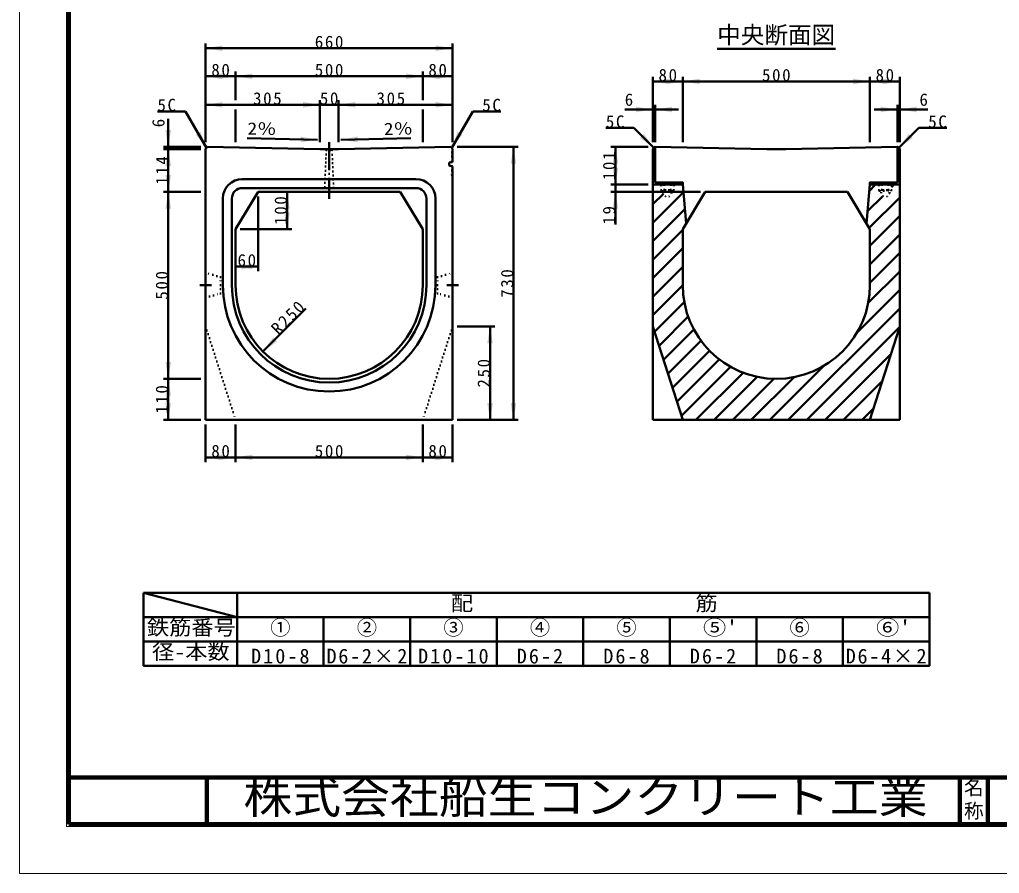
# Model space of a CAD drawing. Units: millimetres, scale not verified. Extents: x -2102 to 2102, y -1485 to 1485.
# Drawn here: x -2102 to -8, y -1485 to 341 of the extents above; entities that cross this region are included whole.
import ezdxf
from ezdxf.enums import TextEntityAlignment as Align

# ---------------------------------------------------------------- set-up
doc = ezdxf.new("R2010")
doc.units = ezdxf.units.MM
doc.header["$LTSCALE"] = 5
doc.linetypes.add('DOTTED', pattern=[1.75, 0.25, -1.5])
doc.linetypes.add('LONG_DASHED_DOTTED', pattern=[15.25, 12, -1.5, 0.25, -1.5])
doc.layers.add('0-0_V-nasSTD', color=7, linetype='Continuous', lineweight=35)
doc.layers.add('0-1_0', color=7, linetype='Continuous', lineweight=50)
doc.styles.add('ＭＳ ゴシック', font='')
doc.styles.get('ＭＳ ゴシック').set_extended_font_data('MS Gothic')

msp = doc.modelspace()

# ---------------------------------------------------------------- linework, layer by layer
at = {"layer": '0-0_V-nasSTD', "lineweight": 100}
for p, q in [((-1997.5, 1380), (-1997.5, -1380)), ((-1702.5, -1280), (-1702.5, -1380)), ((-92.5, -1280), (-92.5, -1380)), ((-32.5, -1280), (-32.5, -1380)), ((-1997.5, -1380), (1997.5, -1380))]:
    msp.add_line(p, q, dxfattribs=at)
at = {"layer": '0-0_V-nasSTD', "lineweight": 50}
for p, q in [((-1640.754, 148.686), (-1640.754, 78.686)), ((-1240.754, 148.686), (-1240.754, 78.686)), ((-1837.5, -885), (-1637.5, -937)), ((-1452.5, -885), (-1637.5, -885)), ((-1267.5, -885), (-1452.5, -885)), ((-1082.5, -885), (-1267.5, -885)), ((-897.5, -885), (-1082.5, -885)), ((-712.5, -885), (-897.5, -885)), ((-527.5, -885), (-712.5, -885)), ((-342.5, -885), (-527.5, -885)), ((-157.5, -885), (-342.5, -885)), ((-157.5, -937), (-157.5, -885)), ((-1837.5, -937), (-1837.5, -989)), ((-1637.5, -937), (-1452.5, -937)), ((-1452.5, -937), (-1267.5, -937)), ((-1267.5, -937), (-1082.5, -937)), ((-1082.5, -937), (-897.5, -937)), ((-712.5, -937), (-527.5, -937)), ((-527.5, -989), (-527.5, -937)), ((-527.5, -937), (-342.5, -937)), ((-342.5, -937), (-157.5, -937)), ((-157.5, -989), (-157.5, -937)), ((-527.5, -1041), (-527.5, -989)), ((-342.5, -989), (-157.5, -989))]:
    msp.add_line(p, q, dxfattribs=at)
at = {"layer": '0-0_V-nasSTD', "linetype": 'DOTTED', "lineweight": 50}
for p, q in [((-731.054, -24.114), (-731.054, -12.114)), ((-704.054, -12.114), (-731.054, -12.114)), ((-724.554, -23.114), (-724.554, -12.114)), ((-710.554, -23.114), (-710.554, -12.114)), ((-704.054, -24.114), (-704.054, -12.114)), ((-265.454, -24.114), (-265.454, -12.114)), ((-265.454, -12.114), (-238.454, -12.114)), ((-258.954, -23.114), (-258.954, -12.114)), ((-244.954, -23.114), (-244.954, -12.114)), ((-238.454, -24.114), (-238.454, -12.114)), ((-704.054, -24.114), (-731.054, -24.114)), ((-729.054, -25.114), (-729.254, -24.114)), ((-706.054, -25.114), (-729.054, -25.114)), ((-726.554, -29.114), (-726.554, -25.114)), ((-708.554, -29.114), (-708.554, -25.114)), ((-706.054, -25.114), (-705.854, -24.114)), ((-265.454, -24.114), (-238.454, -24.114)), ((-263.454, -25.114), (-263.654, -24.114)), ((-263.454, -25.114), (-240.454, -25.114)), ((-260.954, -29.114), (-260.954, -25.114)), ((-242.954, -29.114), (-242.954, -25.114)), ((-240.454, -25.114), (-240.254, -24.114))]:
    msp.add_line(p, q, dxfattribs=at)
at = {"layer": '0-0_V-nasSTD', "lineweight": 18}
for points in [[(-2102.5, -1485), (-2102.5, 1485), (2102.5, 1485), (2102.5, -1485)], [(-2002.5, -1385), (-2002.5, 1385), (2002.5, 1385), (2002.5, -1385)]]:
    msp.add_lwpolyline(points, close=True, dxfattribs=at)
at = {"layer": '0-0_V-nasSTD', "lineweight": 50}
for points in [[(-743.954, 68.686), (-744.754, 68.686), (-748.754, 64.686)], [(-225.554, 68.686), (-224.754, 68.686), (-220.754, 64.686)], [(-1837.5, -885), (-1837.5, -937), (-1672.5, -937)], [(-1637.5, -937), (-1637.5, -885), (-1837.5, -885)], [(-1637.5, -989), (-1637.5, -937), (-1837.5, -937)], [(-1637.5, -937), (-1637.5, -989), (-1452.5, -989), (-1452.5, -937), (-1452.5, -989), (-1267.5, -989), (-1267.5, -937), (-1267.5, -989), (-1082.5, -989), (-1082.5, -937), (-1082.5, -989), (-897.5, -989)], [(-897.5, -989), (-712.5, -989), (-712.5, -937), (-897.5, -937)], [(-897.5, -1041), (-897.5, -989), (-897.5, -937)], [(-712.5, -989), (-712.5, -937), (-712.5, -989)], [(-712.5, -989), (-527.5, -989), (-527.5, -937)], [(-527.5, -989), (-527.5, -937), (-527.5, -989)], [(-527.5, -989), (-342.5, -989), (-342.5, -937)], [(-342.5, -989), (-342.5, -937), (-342.5, -989)], [(-1637.5, -989), (-1637.5, -1041), (-1452.5, -1041), (-1452.5, -989), (-1452.5, -1041), (-1267.5, -1041), (-1267.5, -989), (-1267.5, -1041), (-1082.5, -1041), (-1082.5, -989), (-1082.5, -1041), (-897.5, -1041)], [(-897.5, -1041), (-712.5, -1041), (-712.5, -989)], [(-712.5, -1041), (-712.5, -989), (-712.5, -1041)], [(-712.5, -1041), (-527.5, -1041), (-527.5, -989)], [(-527.5, -1041), (-527.5, -989), (-527.5, -1041)], [(-527.5, -1041), (-342.5, -1041), (-342.5, -989)], [(-342.5, -1041), (-342.5, -989), (-342.5, -1041)], [(-342.5, -1041), (-157.5, -1041), (-157.5, -989)]]:
    msp.add_lwpolyline(points, dxfattribs=at)
msp.add_lwpolyline([(-1837.5, -989), (-1837.5, -1041), (-1637.5, -1041), (-1637.5, -989)], close=True, dxfattribs=at)
at = {"layer": '0-0_V-nasSTD', "linetype": 'DOTTED', "lineweight": 50}
for centre, radius, start, end in [((-731.554, 0.886), 25, 271.14576, 286.2602), ((-717.554, -29.114), 9, 180, 0), ((-717.554, 0.886), 25, 253.7398, 286.2602), ((-703.554, 0.886), 25, 253.7398, 268.85424), ((-265.954, 0.886), 25, 271.14576, 286.2602), ((-251.954, -29.114), 9, 180, 0), ((-251.954, 0.886), 25, 253.7398, 286.2602), ((-237.954, 0.886), 25, 253.7398, 268.85424)]:
    msp.add_arc(centre, radius, start, end, dxfattribs=at)
at = {"layer": '0-0_V-nasSTD'}
for points in [[(-1704.754, 279.686), (-1668.754, 273.686), (-1668.754, 285.686)], [(-1212.754, 273.686), (-1212.754, 285.686), (-1176.754, 279.686)], [(-1704.754, 219.686), (-1668.754, 213.686), (-1668.754, 225.686)], [(-1676.754, 213.686), (-1676.754, 225.686), (-1640.754, 219.686)], [(-1640.754, 219.686), (-1604.754, 213.686), (-1604.754, 225.686)], [(-1276.754, 213.686), (-1276.754, 225.686), (-1240.754, 219.686)], [(-1240.754, 219.686), (-1204.754, 213.686), (-1204.754, 225.686)], [(-1212.754, 213.686), (-1212.754, 225.686), (-1176.754, 219.686)], [(-748.754, 208.686), (-712.754, 202.686), (-712.754, 214.686)], [(-720.754, 202.686), (-720.754, 214.686), (-684.754, 208.686)], [(-684.754, 208.686), (-648.754, 202.686), (-648.754, 214.686)], [(-320.754, 202.686), (-320.754, 214.686), (-284.754, 208.686)], [(-284.754, 208.686), (-248.754, 202.686), (-248.754, 214.686)], [(-256.754, 202.686), (-256.754, 214.686), (-220.754, 208.686)], [(-1704.754, 158.686), (-1668.754, 152.686), (-1668.754, 164.686)], [(-1496.754, 152.686), (-1496.754, 164.686), (-1460.754, 158.686)], [(-1420.754, 158.686), (-1384.754, 152.686), (-1384.754, 164.686)], [(-1212.754, 152.686), (-1212.754, 164.686), (-1176.754, 158.686)], [(-784.754, 142.686), (-784.754, 154.686), (-748.754, 148.686)], [(-743.954, 148.686), (-707.954, 142.686), (-707.954, 154.686)], [(-261.554, 142.686), (-261.554, 154.686), (-225.554, 148.686)], [(-220.754, 148.686), (-184.754, 142.686), (-184.754, 154.686)], [(-1790.754, 104.686), (-1784.754, 68.686), (-1778.754, 104.686)], [(-1725.95, 94.863), (-1715.558, 100.863), (-1702.754, 66.686)], [(-1501.882, 78.721), (-1501.762, 84.719), (-1465.769, 84)], [(-1501.762, 84.719), (-1501.642, 90.718), (-1465.769, 84)], [(-1415.739, 84), (-1379.866, 90.718), (-1379.746, 84.719)], [(-1415.739, 84), (-1379.746, 84.719), (-1379.626, 78.721)], [(-1178.754, 66.686), (-1165.95, 100.863), (-1155.558, 94.863)], [(-776.453, 87.899), (-767.967, 96.385), (-746.754, 66.686)], [(-222.754, 66.686), (-201.541, 96.385), (-193.056, 87.899)], [(-1790.754, 27.886), (-1784.754, 63.886), (-1778.754, 27.886)], [(-1052.754, 32.686), (-1046.754, 68.686), (-1040.754, 32.686)], [(-834.754, 32.686), (-828.754, 68.686), (-822.754, 32.686)], [(-834.754, 23.886), (-828.754, -12.114), (-822.754, 23.886)], [(-1790.754, 8.686), (-1784.754, -27.314), (-1778.754, 8.686)], [(-1790.754, -63.314), (-1784.754, -27.314), (-1778.754, -63.314)], [(-1536.754, -63.314), (-1530.754, -27.314), (-1524.754, -63.314)], [(-834.754, -63.314), (-828.754, -27.314), (-822.754, -63.314)], [(-1536.754, -71.314), (-1530.754, -107.314), (-1524.754, -71.314)], [(-1640.754, -187.314), (-1604.754, -193.314), (-1604.754, -181.314)], [(-1628.754, -193.314), (-1628.754, -181.314), (-1592.754, -187.314)], [(-1102.754, -351.314), (-1096.754, -315.314), (-1090.754, -351.314)], [(-1582.175, -368.735), (-1560.962, -339.037), (-1552.477, -347.522)], [(-1790.754, -391.314), (-1784.754, -427.314), (-1778.754, -391.314)], [(-1790.754, -463.314), (-1784.754, -427.314), (-1778.754, -463.314)], [(-1790.754, -479.314), (-1784.754, -515.314), (-1778.754, -479.314)], [(-1102.754, -479.314), (-1096.754, -515.314), (-1090.754, -479.314)], [(-1052.754, -479.314), (-1046.754, -515.314), (-1040.754, -479.314)], [(-1704.754, -595.314), (-1668.754, -601.314), (-1668.754, -589.314)], [(-1676.754, -601.314), (-1676.754, -589.314), (-1640.754, -595.314)], [(-1640.754, -595.314), (-1604.754, -601.314), (-1604.754, -589.314)], [(-1276.754, -601.314), (-1276.754, -589.314), (-1240.754, -595.314)], [(-1240.754, -595.314), (-1204.754, -601.314), (-1204.754, -589.314)], [(-1212.754, -601.314), (-1212.754, -589.314), (-1176.754, -595.314)]]:
    msp.add_solid(points, dxfattribs=at)
at = {"layer": '0-1_0'}
for p, q in [((-1704.754, 78.686), (-1704.754, 289.686)), ((-1704.754, 279.686), (-1176.754, 279.686)), ((-1176.754, 78.686), (-1176.754, 289.686)), ((-611.157, 278.686), (-358.351, 278.686)), ((-1640.754, 168.686), (-1640.754, 229.686)), ((-1240.754, 168.686), (-1240.754, 229.686)), ((-1240.754, 219.686), (-1176.754, 219.686)), ((-748.754, 78.686), (-748.754, 218.686)), ((-684.754, 78.686), (-684.754, 218.686)), ((-284.754, 78.686), (-284.754, 218.686)), ((-220.754, 78.686), (-220.754, 218.686)), ((-284.754, 208.686), (-220.754, 208.686)), ((-1460.754, 78.686), (-1460.754, 168.686)), ((-1420.754, 78.686), (-1420.754, 168.686)), ((-1460.754, 158.686), (-1704.754, 158.686)), ((-1460.754, 158.686), (-1420.754, 158.686)), ((-1420.754, 158.686), (-1176.754, 158.686)), ((-808.754, 148.686), (-748.754, 148.686)), ((-748.754, 148.686), (-743.954, 148.686)), ((-743.954, 78.686), (-743.954, 158.686)), ((-693.954, 148.686), (-743.954, 148.686)), ((-275.554, 148.686), (-225.554, 148.686)), ((-225.554, 78.686), (-225.554, 158.686)), ((-220.754, 148.686), (-225.554, 148.686)), ((-160.754, 148.686), (-220.754, 148.686)), ((-1747.754, 144.628), (-1807.754, 144.628)), ((-1784.754, 128.686), (-1784.754, 68.686)), ((-1747.754, 144.628), (-1702.754, 66.686)), ((-1133.754, 144.628), (-1178.754, 66.686)), ((-1133.754, 144.628), (-1073.754, 144.628)), ((-789.18, 109.113), (-849.18, 109.113)), ((-789.18, 109.113), (-746.754, 66.686)), ((-180.328, 109.113), (-222.754, 66.686)), ((-180.328, 109.113), (-120.328, 109.113)), ((-1465.769, 84), (-1615.739, 86.999)), ((-1415.739, 84), (-1265.769, 86.999)), ((-1714.754, 68.686), (-1794.754, 68.686)), ((-1714.754, 63.886), (-1794.754, 63.886)), ((-1784.754, 63.886), (-1784.754, 68.686)), ((-1784.754, -27.314), (-1784.754, 63.886)), ((-1700.754, 68.686), (-1704.754, 64.686)), ((-1704.754, -515.314), (-1704.754, 64.686)), ((-1460.754, 63.886), (-1700.754, 68.686)), ((-1460.754, 63.886), (-1420.754, 63.886)), ((-1420.754, 63.886), (-1180.754, 68.686)), ((-1180.754, 68.686), (-1176.754, 64.686)), ((-1176.754, 36.286), (-1176.754, 64.686)), ((-1166.754, 68.686), (-1036.754, 68.686)), ((-1046.754, -515.314), (-1046.754, 68.686)), ((-758.754, 68.686), (-838.754, 68.686)), ((-828.754, -12.114), (-828.754, 68.686)), ((-748.754, -12.114), (-748.754, 64.686)), ((-743.954, 68.686), (-743.954, -7.314)), ((-504.754, 63.886), (-743.954, 68.686)), ((-504.754, 63.886), (-464.754, 63.886)), ((-464.754, 63.886), (-225.554, 68.686)), ((-225.554, -7.314), (-225.554, 68.686)), ((-1183.954, 35.086), (-1176.754, 36.286)), ((-1183.954, 28.686), (-1183.954, 35.086)), ((-1176.754, 26.686), (-1183.954, 28.686)), ((-1176.754, -515.314), (-1176.754, 26.686)), ((-1255.154, -0.114), (-1626.354, -0.114)), ((-1255.154, -19.314), (-1626.354, -19.314)), ((-758.754, -12.114), (-838.754, -12.114)), ((-828.754, -27.314), (-828.754, -12.114)), ((-746.24, -12.114), (-748.754, -14.628)), ((-748.754, -12.114), (-748.754, -515.314)), ((-677.328, -94.937), (-684.754, -12.114)), ((-284.754, -12.114), (-292.18, -94.937)), ((-272.413, -12.114), (-285.97, -25.671)), ((-284.754, -12.114), (-220.754, -12.114)), ((-233.011, -12.114), (-238.454, -17.557)), ((-220.754, -515.314), (-220.754, -12.114)), ((-1714.754, -27.314), (-1794.754, -27.314)), ((-1667.954, -41.714), (-1667.954, -227.314)), ((-1648.754, -41.714), (-1648.754, -227.314)), ((-1592.754, -27.314), (-1640.754, -107.314)), ((-1592.754, -27.314), (-1288.754, -27.314)), ((-1592.754, -37.314), (-1592.754, -197.314)), ((-1530.754, -107.314), (-1530.754, -27.314)), ((-1288.754, -27.314), (-1240.754, -107.314)), ((-1232.754, -227.314), (-1232.754, -41.714)), ((-1213.554, -227.314), (-1213.554, -41.714)), ((-646.754, -27.314), (-838.754, -27.314)), ((-828.754, -97.314), (-828.754, -27.314)), ((-683.331, -27.989), (-748.754, -93.413)), ((-726.256, -31.41), (-748.754, -53.908)), ((-636.754, -27.314), (-684.754, -107.314)), ((-332.754, -27.314), (-636.754, -27.314)), ((-332.754, -27.314), (-284.754, -107.314)), ((-257.272, -36.375), (-289.851, -68.953)), ((-220.754, -39.259), (-286.275, -104.779)), ((-680.08, -64.243), (-748.754, -132.917)), ((-220.754, -79.019), (-284.754, -143.019)), ((-1640.754, -107.314), (-1640.754, -227.314)), ((-1630.754, -107.314), (-1520.754, -107.314)), ((-1240.754, -227.314), (-1240.754, -107.314)), ((-684.754, -108.678), (-748.754, -172.678)), ((-684.754, -107.314), (-684.754, -227.314)), ((-284.754, -227.314), (-284.754, -107.314)), ((-220.754, -118.524), (-284.754, -182.524)), ((-684.754, -148.182), (-748.754, -212.182)), ((-220.754, -158.028), (-284.754, -222.028)), ((-1640.754, -187.314), (-1592.754, -187.314)), ((-684.754, -187.686), (-748.754, -251.686)), ((-1704.754, -200.514), (-1704.754, -254.114)), ((-1176.754, -200.514), (-1176.754, -254.114)), ((-220.754, -197.532), (-288.364, -265.142)), ((-684.754, -226.934), (-748.754, -290.934)), ((-220.754, -237.293), (-312.638, -329.177)), ((-681.509, -263.194), (-745.088, -326.772)), ((-1582.175, -368.735), (-1490.252, -276.811)), ((-220.754, -276.797), (-459.271, -515.314)), ((-673.179, -294.367), (-735.511, -356.699)), ((-1166.754, -315.314), (-1086.754, -315.314)), ((-1096.754, -515.314), (-1096.754, -315.314)), ((-748.754, -315.314), (-684.754, -515.314)), ((-661.091, -321.681), (-725.959, -386.549)), ((-221.219, -316.766), (-419.767, -515.314)), ((-220.754, -315.314), (-284.754, -515.314)), ((-645.849, -345.84), (-716.407, -416.399)), ((-706.78, -446.482), (-627.598, -367.299)), ((-239.688, -374.483), (-380.519, -515.314)), ((-606.719, -385.821), (-697.229, -476.331)), ((-687.677, -506.181), (-583.01, -401.514)), ((-555.948, -414.213), (-657.049, -515.314)), ((-382.891, -399.43), (-498.775, -515.314)), ((-1714.754, -427.314), (-1794.754, -427.314)), ((-525.376, -423.145), (-617.544, -515.314)), ((-489.972, -427.246), (-578.04, -515.314)), ((-446.926, -423.704), (-538.536, -515.314)), ((-258.279, -432.578), (-341.015, -515.314)), ((-276.869, -490.672), (-301.51, -515.314)), ((-1714.754, -515.314), (-1794.754, -515.314)), ((-1704.754, -515.314), (-1176.754, -515.314)), ((-1166.754, -515.314), (-1036.754, -515.314)), ((-220.754, -515.314), (-748.754, -515.314)), ((-1704.754, -525.314), (-1704.754, -605.314)), ((-1640.754, -525.314), (-1640.754, -605.314)), ((-1240.754, -525.314), (-1240.754, -605.314)), ((-1176.754, -525.314), (-1176.754, -605.314)), ((-1704.754, -595.314), (-1640.754, -595.314)), ((-1640.754, -595.314), (-1240.754, -595.314)), ((-1176.754, -595.314), (-1240.754, -595.314))]:
    msp.add_line(p, q, dxfattribs=at)
at = {"layer": '0-1_0', "linetype": 'DOTTED'}
for p, q in [((-1446.754, 61.486), (-1449.154, 63.886)), ((-1434.754, 61.486), (-1432.354, 63.886)), ((-1446.754, 61.486), (-1450.754, -27.314)), ((-1446.754, 61.486), (-1434.754, 61.486)), ((-1430.754, -27.314), (-1434.754, 61.486)), ((-1178.594, 56.686), (-1176.754, 58.526)), ((-1178.594, 56.686), (-1178.594, 35.979)), ((-1672.754, -210.114), (-1704.754, -200.514)), ((-1208.754, -210.114), (-1176.754, -200.514)), ((-1704.754, -315.314), (-1640.754, -515.314)), ((-1176.754, -315.314), (-1240.754, -515.314))]:
    msp.add_line(p, q, dxfattribs=at)
at = {"layer": '0-1_0', "linetype": 'LONG_DASHED_DOTTED'}
for p, q in [((-1440.754, 78.886), (-1440.754, -42.314)), ((-1692.254, -227.314), (-1717.254, -227.314)), ((-1189.254, -227.314), (-1164.254, -227.314))]:
    msp.add_line(p, q, dxfattribs=at)
at = {"layer": '0-1_0', "lineweight": 100}
msp.add_line((-1997.5, -1280), (1997.5, -1280), dxfattribs=at)
at = {"layer": '0-1_0'}
for points in [[(-1704.754, 219.686), (-1640.754, 219.686), (-1240.754, 219.686)], [(-284.754, 208.686), (-684.754, 208.686), (-748.754, 208.686)], [(-220.754, 64.686), (-220.754, -12.114), (-284.754, -12.114)], [(-743.954, -7.314), (-684.754, -7.314), (-684.754, -12.114), (-748.754, -12.114)], [(-225.554, -7.314), (-284.754, -7.314), (-284.754, -12.114)], [(-1784.754, -515.314), (-1784.754, -427.314), (-1784.754, -27.314)]]:
    msp.add_lwpolyline(points, dxfattribs=at)
at = {"layer": '0-1_0', "linetype": 'DOTTED'}
for points in [[(-1178.594, 27.197), (-1178.594, 8.686), (-1176.754, 6.846)], [(-1704.754, -254.114), (-1672.754, -244.514), (-1672.754, -210.114)], [(-1176.754, -254.114), (-1208.754, -244.514), (-1208.754, -210.114)]]:
    msp.add_lwpolyline(points, dxfattribs=at)
at = {"layer": '0-1_0'}
for centre, radius, start, end in [((-1626.354, -41.714), 41.6, 90, 180), ((-1626.354, -41.714), 22.4, 90, 180), ((-1255.154, -41.714), 41.6, 0, 90), ((-1255.154, -41.714), 22.4, 0, 90), ((-1440.754, -227.314), 227.2, 180, 270), ((-1440.754, -227.314), 208, 180, 270), ((-1440.754, -227.314), 200, 180, 270), ((-1440.754, -227.314), 200, 270, 0), ((-1440.754, -227.314), 227.2, 270, 0), ((-1440.754, -227.314), 208, 270, 0), ((-484.754, -227.314), 200, 180, 270), ((-484.754, -227.314), 200, 270, 0)]:
    msp.add_arc(centre, radius, start, end, dxfattribs=at)

# ---------------------------------------------------------------- texts
at = {"layer": '0-0_V-nasSTD', "style": 'ＭＳ ゴシック'}
for s, height, p in [('中央断面図', 36.95, (-611.157, 278.686)), ('6', 26.39, (-808.754, 148.686)), ('6', 26.39, (-178.754, 148.686)), ('①', 31.67, (-1566.6, -984.6)), ('②', 31.67, (-1381.6, -984.6)), ('③', 31.67, (-1196.6, -984.6)), ('④', 31.67, (-1011.6, -984.6)), ('⑤', 31.67, (-826.6, -984.6)), ('⑥', 31.67, (-456.6, -984.6)), ('名', 30.79, (-83.518, -1326.001)), ('称', 30.79, (-83.524, -1375.99))]:
    msp.add_text(s, height=height, dxfattribs=at).set_placement(p, align=Align.BOTTOM_LEFT)
msp.add_text('6', height=26.39, rotation=90, dxfattribs=at).set_placement((-1784.754, 110.686), align=Align.BOTTOM_LEFT)
at = {"layer": '0-0_V-nasSTD', "style": 'ＭＳ ゴシック', "width": 1.15}
for rotation, p in [(358.854, (-1615.739, 86.999)), (1.146, (-1323.358, 85.847))]:
    msp.add_text('2％', height=26.39, rotation=rotation, dxfattribs=at).set_placement(p, align=Align.BOTTOM_LEFT)
at = {"layer": '0-0_V-nasSTD', "style": 'ＭＳ ゴシック'}
for s, height, width, p in [('配\u3000\u3000\u3000\u3000\u3000\u3000\u3000\u3000\u3000\u3000筋', 31.67, 1.1, (-1180.46, -932.6)), ('鉄筋番号', 31.67, 1.1, (-1830.38, -984.6)), ("⑤'", 31.67, 1.15, (-641.6, -984.6)), ("⑥'", 31.67, 1.15, (-271.6, -984.6)), ('径-本数', 31.67, 1.1, (-1819.58, -1036.6)), ('株式会社船生コンクリート工業', 69.65, 1.1, (-1624.221, -1377.45))]:
    msp.add_text(s, height=height, dxfattribs=dict(at, width=width)).set_placement(p, align=Align.BOTTOM_LEFT)
at = {"layer": '0-0_V-nasSTD', "attachment_point": 7, "style": 'ＭＳ ゴシック'}
for s, insert, char_height in [('\\T1.2;660', (-1471.354, 279.686), 26.39), ('\\T1.2;80', (-1692.554, 219.686), 26.39), ('\\T1.2;500', (-1471.354, 219.686), 26.39), ('\\T1.2;80', (-1228.554, 219.686), 26.39), ('\\T1.2;80', (-736.554, 208.686), 26.39), ('\\T1.2;500', (-515.354, 208.686), 26.39), ('\\T1.2;80', (-272.554, 208.686), 26.39), ('\\T1.2;5C', (-1807.754, 144.628), 26.39), ('\\T1.2;305', (-1603.354, 158.686), 26.39), ('\\T1.2;50', (-1460.554, 158.686), 26.39), ('\\T1.2;305', (-1339.354, 158.686), 26.39), ('\\T1.2;5C', (-1113.354, 144.628), 26.39), ('\\T1.2;5C', (-849.18, 109.113), 26.39), ('\\T1.2;5C', (-159.928, 109.113), 26.39), ('\\T1.2;60', (-1636.554, -187.314), 26.39), ('\\T1.2;80', (-1692.554, -595.314), 26.39), ('\\T1.2;500', (-1471.354, -595.314), 26.39), ('\\T1.2;80', (-1228.554, -595.314), 26.39), ('\\T1.2;D10-8', (-1607.64, -1036.6), 31.67), ('\\T1.17;D6-2×2', (-1446.4, -1036.6), 31.67), ('\\T1.2;D10-10', (-1250.6, -1036.6), 31.67), ('\\T1.2;D6-2', (-1039.68, -1036.6), 31.67), ('\\T1.2;D6-8', (-854.68, -1036.6), 31.67), ('\\T1.2;D6-2', (-669.68, -1036.6), 31.67), ('\\T1.2;D6-8', (-484.68, -1036.6), 31.67), ('\\T1.17;D6-4×2', (-336.4, -1036.6), 31.67)]:
    msp.add_mtext(s, dxfattribs=dict(at, insert=insert, char_height=char_height))
at = {"layer": '0-0_V-nasSTD', "char_height": 26.39, "attachment_point": 7, "style": 'ＭＳ ゴシック'}
for s, insert, rotation in [('\\T1.2;114', (-1784.754, -12.314), 90), ('\\T1.2;101', (-828.754, -2.314), 90), ('\\T1.2;100', (-1530.754, -97.914), 90), ('\\T1.2;19', (-828.754, -97.314), 90), ('\\T1.2;500', (-1784.754, -257.914), 90), ('\\T1.2;730', (-1046.754, -253.914), 90), ('\\T1.2;R250', (-1548.8, -335.36), 45), ('\\T1.2;250', (-1096.754, -445.914), 90), ('\\T1.2;110', (-1784.754, -501.914), 90)]:
    msp.add_mtext(s, dxfattribs=dict(at, insert=insert, rotation=rotation))

doc.saveas('drawing.dxf')
